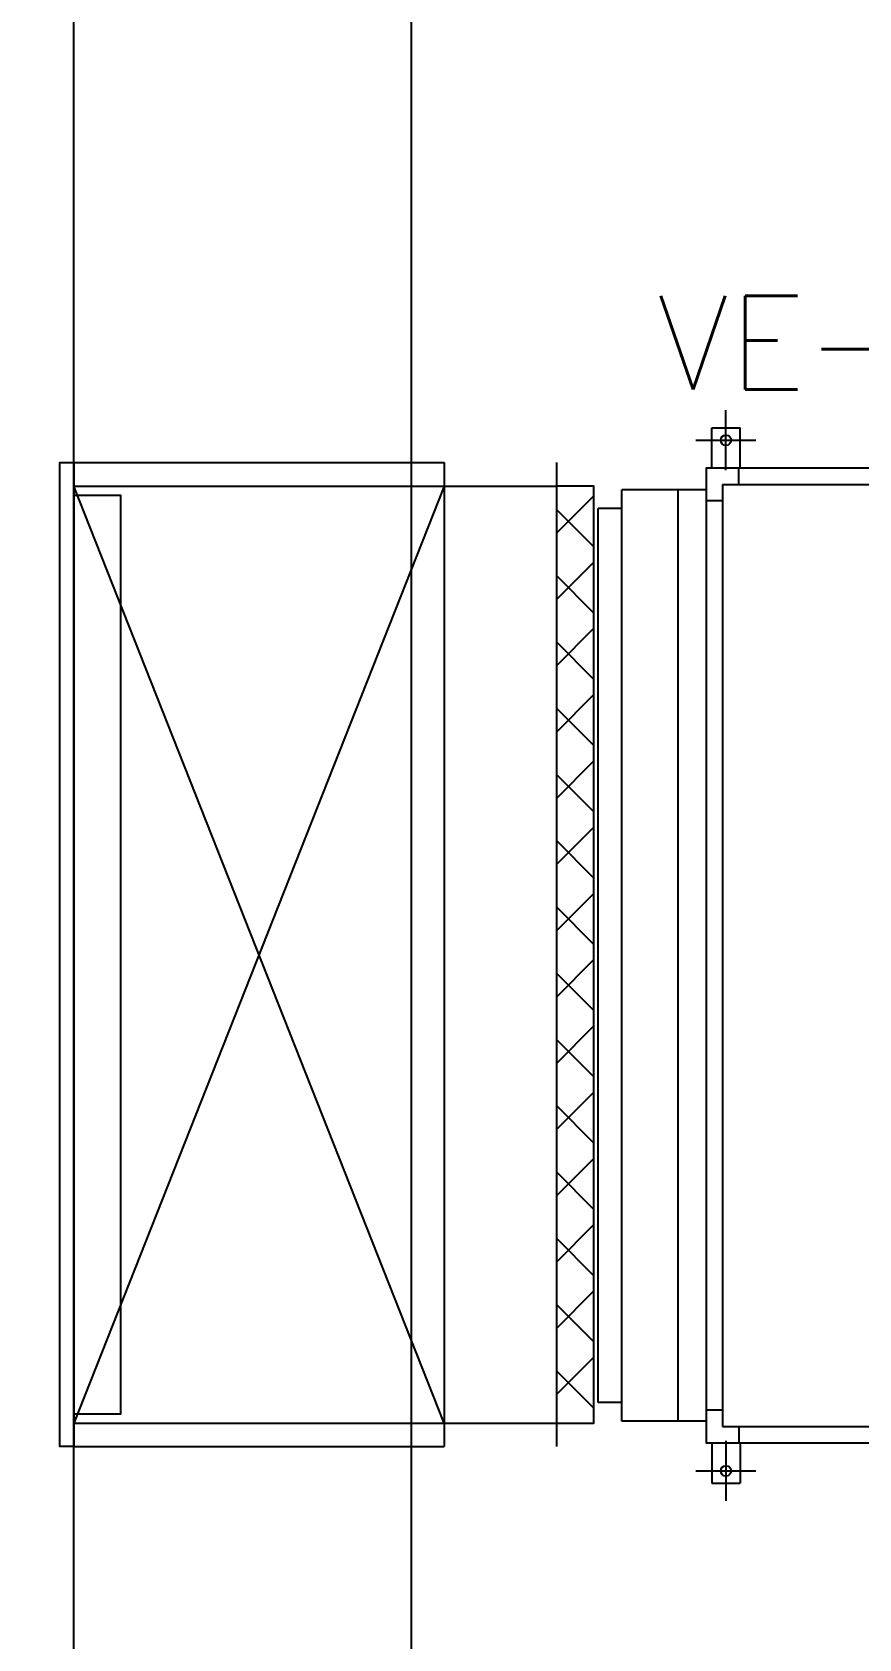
# Model space of a CAD drawing. Header units: metres. Extents: x -367 to 374, y -238 to 224.
# Drawn here: x 343.965 to 344.848, y 192.307 to 194.022 of the extents above; entities that cross this region are included whole.
import ezdxf
from ezdxf.enums import TextEntityAlignment as Align

# ---------------------------------------------------------------- set-up
doc = ezdxf.new("R2010")
doc.units = ezdxf.units.M
for name, color, linetype in [('ELE-ALIMENTADORES', 160, 'Continuous'), ('LA_BAU_BASES GERAIS_R00$0$ARQ-XREF-ATT', 8, 'Continuous'), ('LA_BAU_BASES GERAIS_R00$0$BASE', 253, 'Continuous'), ('LA_BAU_BASES GERAIS_R00$0$dutos', 31, 'Continuous')]:
    doc.layers.add(name, color=color, linetype=linetype)
doc.styles.add('LA_BAU_BASES GERAIS_R00$0$R60-125-RS', font='romans.shx', dxfattribs={"height": 0.19})
doc.styles.add('LA_BAU_BASES GERAIS_R00$0$R80-100-RS', font='romans.shx', dxfattribs={"height": 0.203})
doc.styles.get("Standard").update_dxf_attribs({"font": 'romans.shx'})

# ---------------------------------------------------------------- blocks, each defined once
blk = doc.blocks.new('LA_BAU_BASES GERAIS_R00$0$LA_BAU_ALVENARIA SUPERIOR_R01')
at = {"layer": 'LA_BAU_BASES GERAIS_R00$0$BASE', "linetype": 'Continuous'}
blk.add_lwpolyline([(235.15, 200.25), (245.0223, 200.25), (245.0223, 199.8604), (244.8723, 199.8604), (244.8723, 200.0296), (244.37, 200.0296), (244.37, 199.0796), (244.8723, 199.0796), (244.8723, 199.2593), (245.0223, 199.2593), (245.0223, 198.9296), (244.37, 198.9296), (244.37, 189.185), (248.37, 189.185), (248.37, 189.035), (244.37, 189.035), (244.37, 177.2), (245.4, 177.2), (245.4, 176.8), (245.25, 176.8), (245.25, 176.95), (244.01, 176.95), (244.01, 200), (227.3206, 200)], dxfattribs=at)
blk = doc.blocks.new('LA_BAU_BASES GERAIS_R00$0$A$C2E3D5B4E')
at = {"layer": 'LA_BAU_BASES GERAIS_R00$0$dutos', "color": 251}
for p, q in [((-22.0441, 15.6043), (-22.0441, 15.6683)), ((-22.0591, 15.6063), (-22.0591, 15.6495)), ((-22.0591, 15.6495), (-22.0291, 15.6495)), ((-22.0291, 15.6063), (-22.0291, 15.6495)), ((-22.0761, 15.6363), (-22.0122, 15.6363)), ((-22.74, 15.6124), (-22.345, 15.6124)), ((-22.74, 15.6124), (-22.345, 15.6124)), ((-22.74, 15.6124), (-22.345, 15.6124)), ((-22.74, 15.6124), (-22.345, 15.6124)), ((-22.74, 15.6124), (-22.345, 15.6124)), ((-22.74, 15.6124), (-22.345, 15.6124)), ((-22.74, 15.6124), (-22.345, 15.6124)), ((-22.74, 15.6124), (-22.345, 15.6124)), ((-22.74, 15.6124), (-22.345, 15.6124)), ((-22.74, 15.6124), (-22.345, 15.6124)), ((-22.74, 15.6124), (-22.345, 15.6124)), ((-22.74, 15.6124), (-22.345, 15.6124)), ((-22.74, 15.6124), (-22.345, 15.6124)), ((-22.74, 15.6124), (-22.345, 15.6124)), ((-22.74, 15.6124), (-22.345, 15.6124)), ((-22.74, 15.6124), (-22.345, 15.6124)), ((-22.345, 15.6124), (-22.345, 14.5624)), ((-22.345, 15.6124), (-22.345, 14.5624)), ((-22.345, 15.6124), (-22.345, 14.5624)), ((-22.345, 15.6124), (-22.345, 14.5624)), ((-22.345, 15.6124), (-22.345, 14.5624)), ((-22.345, 15.6124), (-22.345, 14.5624)), ((-22.345, 15.6124), (-22.345, 14.5624)), ((-22.345, 15.6124), (-22.345, 14.5624)), ((-22.345, 15.6124), (-22.345, 14.5624)), ((-22.345, 15.6124), (-22.345, 14.5624)), ((-22.345, 15.6124), (-22.345, 14.5624)), ((-22.345, 15.6124), (-22.345, 14.5624)), ((-22.345, 15.6124), (-22.345, 14.5624)), ((-22.345, 15.6124), (-22.345, 14.5624)), ((-22.345, 15.6124), (-22.345, 14.5624)), ((-22.345, 15.6124), (-22.345, 14.5624)), ((-22.225, 15.6124), (-22.225, 14.5624)), ((-22.225, 15.6124), (-22.225, 14.5624)), ((-22.225, 15.6124), (-22.225, 14.5624)), ((-22.225, 15.6124), (-22.225, 14.5624)), ((-22.225, 15.6124), (-22.225, 14.5624)), ((-22.225, 15.6124), (-22.225, 14.5624)), ((-22.225, 15.6124), (-22.225, 14.5624)), ((-22.225, 15.6124), (-22.225, 14.5624)), ((-22.225, 15.6124), (-22.225, 14.5624)), ((-22.225, 15.6124), (-22.225, 14.5624)), ((-22.225, 15.6124), (-22.225, 14.5624)), ((-22.225, 15.6124), (-22.225, 14.5624)), ((-22.225, 15.6124), (-22.225, 14.5624)), ((-22.225, 15.6124), (-22.225, 14.5624)), ((-22.225, 15.6124), (-22.225, 14.5624)), ((-22.225, 15.6124), (-22.225, 14.5624)), ((-22.0303, 15.5889), (-22.0303, 15.6063)), ((-22.345, 15.5874), (-22.225, 15.5874)), ((-22.345, 15.5874), (-22.225, 15.5874)), ((-22.345, 15.5874), (-22.225, 15.5874)), ((-22.345, 15.5874), (-22.225, 15.5874)), ((-22.345, 15.5874), (-22.225, 15.5874)), ((-22.345, 15.5874), (-22.225, 15.5874)), ((-22.345, 15.5874), (-22.225, 15.5874)), ((-22.345, 15.5874), (-22.225, 15.5874)), ((-22.345, 15.5874), (-22.225, 15.5874)), ((-22.345, 15.5874), (-22.225, 15.5874)), ((-22.345, 15.5874), (-22.225, 15.5874)), ((-22.345, 15.5874), (-22.225, 15.5874)), ((-22.345, 15.5874), (-22.225, 15.5874)), ((-22.345, 15.5874), (-22.225, 15.5874)), ((-22.345, 15.5874), (-22.225, 15.5874)), ((-22.345, 15.5874), (-22.225, 15.5874)), ((-22.0477, 15.5889), (-21.0426, 15.5889)), ((-22.0477, 15.5889), (-22.0477, 14.5838)), ((-22.225, 15.537), (-22.185, 15.577)), ((-22.225, 15.537), (-22.185, 15.577)), ((-22.225, 15.537), (-22.185, 15.577)), ((-22.225, 15.537), (-22.185, 15.577)), ((-22.225, 15.537), (-22.185, 15.577)), ((-22.225, 15.537), (-22.185, 15.577)), ((-22.225, 15.537), (-22.185, 15.577)), ((-22.225, 15.537), (-22.185, 15.577)), ((-22.225, 15.537), (-22.185, 15.577)), ((-22.225, 15.537), (-22.185, 15.577)), ((-22.225, 15.537), (-22.185, 15.577)), ((-22.225, 15.537), (-22.185, 15.577)), ((-22.225, 15.537), (-22.185, 15.577)), ((-22.225, 15.537), (-22.185, 15.577)), ((-22.225, 15.537), (-22.185, 15.577)), ((-22.225, 15.537), (-22.185, 15.577)), ((-22.0651, 15.5833), (-22.1551, 15.5833)), ((-22.1551, 14.5893), (-22.1551, 15.5833)), ((-22.0951, 14.5893), (-22.0951, 15.5833)), ((-22.0477, 15.5715), (-22.0651, 15.5715)), ((-22.185, 15.5225), (-22.225, 15.5625)), ((-22.185, 15.5225), (-22.225, 15.5625)), ((-22.185, 15.5225), (-22.225, 15.5625)), ((-22.185, 15.5225), (-22.225, 15.5625)), ((-22.185, 15.5225), (-22.225, 15.5625)), ((-22.185, 15.5225), (-22.225, 15.5625)), ((-22.185, 15.5225), (-22.225, 15.5625)), ((-22.185, 15.5225), (-22.225, 15.5625)), ((-22.185, 15.5225), (-22.225, 15.5625)), ((-22.185, 15.5225), (-22.225, 15.5625)), ((-22.185, 15.5225), (-22.225, 15.5625)), ((-22.185, 15.5225), (-22.225, 15.5625)), ((-22.185, 15.5225), (-22.225, 15.5625)), ((-22.185, 15.5225), (-22.225, 15.5625)), ((-22.185, 15.5225), (-22.225, 15.5625)), ((-22.185, 15.5225), (-22.225, 15.5625)), ((-22.1551, 15.5633), (-22.1805, 15.5633)), ((-22.1805, 14.6093), (-22.1805, 15.5633)), ((-22.225, 15.4663), (-22.185, 15.5063)), ((-22.225, 15.4663), (-22.185, 15.5063)), ((-22.225, 15.4663), (-22.185, 15.5063)), ((-22.225, 15.4663), (-22.185, 15.5063)), ((-22.225, 15.4663), (-22.185, 15.5063)), ((-22.225, 15.4663), (-22.185, 15.5063)), ((-22.225, 15.4663), (-22.185, 15.5063)), ((-22.225, 15.4663), (-22.185, 15.5063)), ((-22.225, 15.4663), (-22.185, 15.5063)), ((-22.225, 15.4663), (-22.185, 15.5063)), ((-22.225, 15.4663), (-22.185, 15.5063)), ((-22.225, 15.4663), (-22.185, 15.5063)), ((-22.225, 15.4663), (-22.185, 15.5063)), ((-22.225, 15.4663), (-22.185, 15.5063)), ((-22.225, 15.4663), (-22.185, 15.5063)), ((-22.225, 15.4663), (-22.185, 15.5063)), ((-22.185, 15.4518), (-22.225, 15.4918)), ((-22.185, 15.4518), (-22.225, 15.4918)), ((-22.185, 15.4518), (-22.225, 15.4918)), ((-22.185, 15.4518), (-22.225, 15.4918)), ((-22.185, 15.4518), (-22.225, 15.4918)), ((-22.185, 15.4518), (-22.225, 15.4918)), ((-22.185, 15.4518), (-22.225, 15.4918)), ((-22.185, 15.4518), (-22.225, 15.4918)), ((-22.185, 15.4518), (-22.225, 15.4918)), ((-22.185, 15.4518), (-22.225, 15.4918)), ((-22.185, 15.4518), (-22.225, 15.4918)), ((-22.185, 15.4518), (-22.225, 15.4918)), ((-22.185, 15.4518), (-22.225, 15.4918)), ((-22.185, 15.4518), (-22.225, 15.4918)), ((-22.185, 15.4518), (-22.225, 15.4918)), ((-22.185, 15.4518), (-22.225, 15.4918)), ((-22.225, 15.3956), (-22.185, 15.4356)), ((-22.225, 15.3956), (-22.185, 15.4356)), ((-22.225, 15.3956), (-22.185, 15.4356)), ((-22.225, 15.3956), (-22.185, 15.4356)), ((-22.225, 15.3956), (-22.185, 15.4356)), ((-22.225, 15.3956), (-22.185, 15.4356)), ((-22.225, 15.3956), (-22.185, 15.4356)), ((-22.225, 15.3956), (-22.185, 15.4356)), ((-22.225, 15.3956), (-22.185, 15.4356)), ((-22.225, 15.3956), (-22.185, 15.4356)), ((-22.225, 15.3956), (-22.185, 15.4356)), ((-22.225, 15.3956), (-22.185, 15.4356)), ((-22.225, 15.3956), (-22.185, 15.4356)), ((-22.225, 15.3956), (-22.185, 15.4356)), ((-22.225, 15.3956), (-22.185, 15.4356)), ((-22.225, 15.3956), (-22.185, 15.4356)), ((-22.185, 15.3811), (-22.225, 15.4211)), ((-22.185, 15.3811), (-22.225, 15.4211)), ((-22.185, 15.3811), (-22.225, 15.4211)), ((-22.185, 15.3811), (-22.225, 15.4211)), ((-22.185, 15.3811), (-22.225, 15.4211)), ((-22.185, 15.3811), (-22.225, 15.4211)), ((-22.185, 15.3811), (-22.225, 15.4211)), ((-22.185, 15.3811), (-22.225, 15.4211)), ((-22.185, 15.3811), (-22.225, 15.4211)), ((-22.185, 15.3811), (-22.225, 15.4211)), ((-22.185, 15.3811), (-22.225, 15.4211)), ((-22.185, 15.3811), (-22.225, 15.4211)), ((-22.185, 15.3811), (-22.225, 15.4211)), ((-22.185, 15.3811), (-22.225, 15.4211)), ((-22.185, 15.3811), (-22.225, 15.4211)), ((-22.185, 15.3811), (-22.225, 15.4211)), ((-22.225, 15.3249), (-22.185, 15.3649)), ((-22.225, 15.3249), (-22.185, 15.3649)), ((-22.225, 15.3249), (-22.185, 15.3649)), ((-22.225, 15.3249), (-22.185, 15.3649)), ((-22.225, 15.3249), (-22.185, 15.3649)), ((-22.225, 15.3249), (-22.185, 15.3649)), ((-22.225, 15.3249), (-22.185, 15.3649)), ((-22.225, 15.3249), (-22.185, 15.3649)), ((-22.225, 15.3249), (-22.185, 15.3649)), ((-22.225, 15.3249), (-22.185, 15.3649)), ((-22.225, 15.3249), (-22.185, 15.3649)), ((-22.225, 15.3249), (-22.185, 15.3649)), ((-22.225, 15.3249), (-22.185, 15.3649)), ((-22.225, 15.3249), (-22.185, 15.3649)), ((-22.225, 15.3249), (-22.185, 15.3649)), ((-22.225, 15.3249), (-22.185, 15.3649)), ((-22.185, 15.3104), (-22.225, 15.3504)), ((-22.185, 15.3104), (-22.225, 15.3504)), ((-22.185, 15.3104), (-22.225, 15.3504)), ((-22.185, 15.3104), (-22.225, 15.3504)), ((-22.185, 15.3104), (-22.225, 15.3504)), ((-22.185, 15.3104), (-22.225, 15.3504)), ((-22.185, 15.3104), (-22.225, 15.3504)), ((-22.185, 15.3104), (-22.225, 15.3504)), ((-22.185, 15.3104), (-22.225, 15.3504)), ((-22.185, 15.3104), (-22.225, 15.3504)), ((-22.185, 15.3104), (-22.225, 15.3504)), ((-22.185, 15.3104), (-22.225, 15.3504)), ((-22.185, 15.3104), (-22.225, 15.3504)), ((-22.185, 15.3104), (-22.225, 15.3504)), ((-22.185, 15.3104), (-22.225, 15.3504)), ((-22.185, 15.3104), (-22.225, 15.3504)), ((-22.225, 15.2541), (-22.185, 15.2941)), ((-22.225, 15.2541), (-22.185, 15.2941)), ((-22.225, 15.2541), (-22.185, 15.2941)), ((-22.225, 15.2541), (-22.185, 15.2941)), ((-22.225, 15.2541), (-22.185, 15.2941)), ((-22.225, 15.2541), (-22.185, 15.2941)), ((-22.225, 15.2541), (-22.185, 15.2941)), ((-22.225, 15.2541), (-22.185, 15.2941)), ((-22.225, 15.2541), (-22.185, 15.2941)), ((-22.225, 15.2541), (-22.185, 15.2941)), ((-22.225, 15.2541), (-22.185, 15.2941)), ((-22.225, 15.2541), (-22.185, 15.2941)), ((-22.225, 15.2541), (-22.185, 15.2941)), ((-22.225, 15.2541), (-22.185, 15.2941)), ((-22.225, 15.2541), (-22.185, 15.2941)), ((-22.225, 15.2541), (-22.185, 15.2941)), ((-22.185, 15.2397), (-22.225, 15.2797)), ((-22.185, 15.2397), (-22.225, 15.2797)), ((-22.185, 15.2397), (-22.225, 15.2797)), ((-22.185, 15.2397), (-22.225, 15.2797)), ((-22.185, 15.2397), (-22.225, 15.2797)), ((-22.185, 15.2397), (-22.225, 15.2797)), ((-22.185, 15.2397), (-22.225, 15.2797)), ((-22.185, 15.2397), (-22.225, 15.2797)), ((-22.185, 15.2397), (-22.225, 15.2797)), ((-22.185, 15.2397), (-22.225, 15.2797)), ((-22.185, 15.2397), (-22.225, 15.2797)), ((-22.185, 15.2397), (-22.225, 15.2797)), ((-22.185, 15.2397), (-22.225, 15.2797)), ((-22.185, 15.2397), (-22.225, 15.2797)), ((-22.185, 15.2397), (-22.225, 15.2797)), ((-22.185, 15.2397), (-22.225, 15.2797)), ((-22.225, 15.1834), (-22.185, 15.2234)), ((-22.225, 15.1834), (-22.185, 15.2234)), ((-22.225, 15.1834), (-22.185, 15.2234)), ((-22.225, 15.1834), (-22.185, 15.2234)), ((-22.225, 15.1834), (-22.185, 15.2234)), ((-22.225, 15.1834), (-22.185, 15.2234)), ((-22.225, 15.1834), (-22.185, 15.2234)), ((-22.225, 15.1834), (-22.185, 15.2234)), ((-22.225, 15.1834), (-22.185, 15.2234)), ((-22.225, 15.1834), (-22.185, 15.2234)), ((-22.225, 15.1834), (-22.185, 15.2234)), ((-22.225, 15.1834), (-22.185, 15.2234)), ((-22.225, 15.1834), (-22.185, 15.2234)), ((-22.225, 15.1834), (-22.185, 15.2234)), ((-22.225, 15.1834), (-22.185, 15.2234)), ((-22.225, 15.1834), (-22.185, 15.2234)), ((-22.185, 15.169), (-22.225, 15.209)), ((-22.185, 15.169), (-22.225, 15.209)), ((-22.185, 15.169), (-22.225, 15.209)), ((-22.185, 15.169), (-22.225, 15.209)), ((-22.185, 15.169), (-22.225, 15.209)), ((-22.185, 15.169), (-22.225, 15.209)), ((-22.185, 15.169), (-22.225, 15.209)), ((-22.185, 15.169), (-22.225, 15.209)), ((-22.185, 15.169), (-22.225, 15.209)), ((-22.185, 15.169), (-22.225, 15.209)), ((-22.185, 15.169), (-22.225, 15.209)), ((-22.185, 15.169), (-22.225, 15.209)), ((-22.185, 15.169), (-22.225, 15.209)), ((-22.185, 15.169), (-22.225, 15.209)), ((-22.185, 15.169), (-22.225, 15.209)), ((-22.185, 15.169), (-22.225, 15.209)), ((-22.225, 15.1127), (-22.185, 15.1527)), ((-22.225, 15.1127), (-22.185, 15.1527)), ((-22.225, 15.1127), (-22.185, 15.1527)), ((-22.225, 15.1127), (-22.185, 15.1527)), ((-22.225, 15.1127), (-22.185, 15.1527)), ((-22.225, 15.1127), (-22.185, 15.1527)), ((-22.225, 15.1127), (-22.185, 15.1527)), ((-22.225, 15.1127), (-22.185, 15.1527)), ((-22.225, 15.1127), (-22.185, 15.1527)), ((-22.225, 15.1127), (-22.185, 15.1527)), ((-22.225, 15.1127), (-22.185, 15.1527)), ((-22.225, 15.1127), (-22.185, 15.1527)), ((-22.225, 15.1127), (-22.185, 15.1527)), ((-22.225, 15.1127), (-22.185, 15.1527)), ((-22.225, 15.1127), (-22.185, 15.1527)), ((-22.225, 15.1127), (-22.185, 15.1527)), ((-22.185, 15.0983), (-22.225, 15.1383)), ((-22.185, 15.0983), (-22.225, 15.1383)), ((-22.185, 15.0983), (-22.225, 15.1383)), ((-22.185, 15.0983), (-22.225, 15.1383)), ((-22.185, 15.0983), (-22.225, 15.1383)), ((-22.185, 15.0983), (-22.225, 15.1383)), ((-22.185, 15.0983), (-22.225, 15.1383)), ((-22.185, 15.0983), (-22.225, 15.1383)), ((-22.185, 15.0983), (-22.225, 15.1383)), ((-22.185, 15.0983), (-22.225, 15.1383)), ((-22.185, 15.0983), (-22.225, 15.1383)), ((-22.185, 15.0983), (-22.225, 15.1383)), ((-22.185, 15.0983), (-22.225, 15.1383)), ((-22.185, 15.0983), (-22.225, 15.1383)), ((-22.185, 15.0983), (-22.225, 15.1383)), ((-22.185, 15.0983), (-22.225, 15.1383)), ((-22.225, 15.042), (-22.185, 15.082)), ((-22.225, 15.042), (-22.185, 15.082)), ((-22.225, 15.042), (-22.185, 15.082)), ((-22.225, 15.042), (-22.185, 15.082)), ((-22.225, 15.042), (-22.185, 15.082)), ((-22.225, 15.042), (-22.185, 15.082)), ((-22.225, 15.042), (-22.185, 15.082)), ((-22.225, 15.042), (-22.185, 15.082)), ((-22.225, 15.042), (-22.185, 15.082)), ((-22.225, 15.042), (-22.185, 15.082)), ((-22.225, 15.042), (-22.185, 15.082)), ((-22.225, 15.042), (-22.185, 15.082)), ((-22.225, 15.042), (-22.185, 15.082)), ((-22.225, 15.042), (-22.185, 15.082)), ((-22.225, 15.042), (-22.185, 15.082)), ((-22.225, 15.042), (-22.185, 15.082)), ((-22.185, 15.0276), (-22.225, 15.0676)), ((-22.185, 15.0276), (-22.225, 15.0676)), ((-22.185, 15.0276), (-22.225, 15.0676)), ((-22.185, 15.0276), (-22.225, 15.0676)), ((-22.185, 15.0276), (-22.225, 15.0676)), ((-22.185, 15.0276), (-22.225, 15.0676)), ((-22.185, 15.0276), (-22.225, 15.0676)), ((-22.185, 15.0276), (-22.225, 15.0676)), ((-22.185, 15.0276), (-22.225, 15.0676)), ((-22.185, 15.0276), (-22.225, 15.0676)), ((-22.185, 15.0276), (-22.225, 15.0676)), ((-22.185, 15.0276), (-22.225, 15.0676)), ((-22.185, 15.0276), (-22.225, 15.0676)), ((-22.185, 15.0276), (-22.225, 15.0676)), ((-22.185, 15.0276), (-22.225, 15.0676)), ((-22.185, 15.0276), (-22.225, 15.0676)), ((-22.225, 14.9713), (-22.185, 15.0113)), ((-22.225, 14.9713), (-22.185, 15.0113)), ((-22.225, 14.9713), (-22.185, 15.0113)), ((-22.225, 14.9713), (-22.185, 15.0113)), ((-22.225, 14.9713), (-22.185, 15.0113)), ((-22.225, 14.9713), (-22.185, 15.0113)), ((-22.225, 14.9713), (-22.185, 15.0113)), ((-22.225, 14.9713), (-22.185, 15.0113)), ((-22.225, 14.9713), (-22.185, 15.0113)), ((-22.225, 14.9713), (-22.185, 15.0113)), ((-22.225, 14.9713), (-22.185, 15.0113)), ((-22.225, 14.9713), (-22.185, 15.0113)), ((-22.225, 14.9713), (-22.185, 15.0113)), ((-22.225, 14.9713), (-22.185, 15.0113)), ((-22.225, 14.9713), (-22.185, 15.0113)), ((-22.225, 14.9713), (-22.185, 15.0113)), ((-22.185, 14.9569), (-22.225, 14.9969)), ((-22.185, 14.9569), (-22.225, 14.9969)), ((-22.185, 14.9569), (-22.225, 14.9969)), ((-22.185, 14.9569), (-22.225, 14.9969)), ((-22.185, 14.9569), (-22.225, 14.9969)), ((-22.185, 14.9569), (-22.225, 14.9969)), ((-22.185, 14.9569), (-22.225, 14.9969)), ((-22.185, 14.9569), (-22.225, 14.9969)), ((-22.185, 14.9569), (-22.225, 14.9969)), ((-22.185, 14.9569), (-22.225, 14.9969)), ((-22.185, 14.9569), (-22.225, 14.9969)), ((-22.185, 14.9569), (-22.225, 14.9969)), ((-22.185, 14.9569), (-22.225, 14.9969)), ((-22.185, 14.9569), (-22.225, 14.9969)), ((-22.185, 14.9569), (-22.225, 14.9969)), ((-22.185, 14.9569), (-22.225, 14.9969)), ((-22.225, 14.9006), (-22.185, 14.9406)), ((-22.225, 14.9006), (-22.185, 14.9406)), ((-22.225, 14.9006), (-22.185, 14.9406)), ((-22.225, 14.9006), (-22.185, 14.9406)), ((-22.225, 14.9006), (-22.185, 14.9406)), ((-22.225, 14.9006), (-22.185, 14.9406)), ((-22.225, 14.9006), (-22.185, 14.9406)), ((-22.225, 14.9006), (-22.185, 14.9406)), ((-22.225, 14.9006), (-22.185, 14.9406)), ((-22.225, 14.9006), (-22.185, 14.9406)), ((-22.225, 14.9006), (-22.185, 14.9406)), ((-22.225, 14.9006), (-22.185, 14.9406)), ((-22.225, 14.9006), (-22.185, 14.9406)), ((-22.225, 14.9006), (-22.185, 14.9406)), ((-22.225, 14.9006), (-22.185, 14.9406)), ((-22.225, 14.9006), (-22.185, 14.9406)), ((-22.185, 14.8862), (-22.225, 14.9262)), ((-22.185, 14.8862), (-22.225, 14.9262)), ((-22.185, 14.8862), (-22.225, 14.9262)), ((-22.185, 14.8862), (-22.225, 14.9262)), ((-22.185, 14.8862), (-22.225, 14.9262)), ((-22.185, 14.8862), (-22.225, 14.9262)), ((-22.185, 14.8862), (-22.225, 14.9262)), ((-22.185, 14.8862), (-22.225, 14.9262)), ((-22.185, 14.8862), (-22.225, 14.9262)), ((-22.185, 14.8862), (-22.225, 14.9262)), ((-22.185, 14.8862), (-22.225, 14.9262)), ((-22.185, 14.8862), (-22.225, 14.9262)), ((-22.185, 14.8862), (-22.225, 14.9262)), ((-22.185, 14.8862), (-22.225, 14.9262)), ((-22.185, 14.8862), (-22.225, 14.9262)), ((-22.185, 14.8862), (-22.225, 14.9262)), ((-22.225, 14.8299), (-22.185, 14.8699)), ((-22.225, 14.8299), (-22.185, 14.8699)), ((-22.225, 14.8299), (-22.185, 14.8699)), ((-22.225, 14.8299), (-22.185, 14.8699)), ((-22.225, 14.8299), (-22.185, 14.8699)), ((-22.225, 14.8299), (-22.185, 14.8699)), ((-22.225, 14.8299), (-22.185, 14.8699)), ((-22.225, 14.8299), (-22.185, 14.8699)), ((-22.225, 14.8299), (-22.185, 14.8699)), ((-22.225, 14.8299), (-22.185, 14.8699)), ((-22.225, 14.8299), (-22.185, 14.8699)), ((-22.225, 14.8299), (-22.185, 14.8699)), ((-22.225, 14.8299), (-22.185, 14.8699)), ((-22.225, 14.8299), (-22.185, 14.8699)), ((-22.225, 14.8299), (-22.185, 14.8699)), ((-22.225, 14.8299), (-22.185, 14.8699)), ((-22.185, 14.8154), (-22.225, 14.8554)), ((-22.185, 14.8154), (-22.225, 14.8554)), ((-22.185, 14.8154), (-22.225, 14.8554)), ((-22.185, 14.8154), (-22.225, 14.8554)), ((-22.185, 14.8154), (-22.225, 14.8554)), ((-22.185, 14.8154), (-22.225, 14.8554)), ((-22.185, 14.8154), (-22.225, 14.8554)), ((-22.185, 14.8154), (-22.225, 14.8554)), ((-22.185, 14.8154), (-22.225, 14.8554)), ((-22.185, 14.8154), (-22.225, 14.8554)), ((-22.185, 14.8154), (-22.225, 14.8554)), ((-22.185, 14.8154), (-22.225, 14.8554)), ((-22.185, 14.8154), (-22.225, 14.8554)), ((-22.185, 14.8154), (-22.225, 14.8554)), ((-22.185, 14.8154), (-22.225, 14.8554)), ((-22.185, 14.8154), (-22.225, 14.8554)), ((-22.225, 14.7592), (-22.185, 14.7992)), ((-22.225, 14.7592), (-22.185, 14.7992)), ((-22.225, 14.7592), (-22.185, 14.7992)), ((-22.225, 14.7592), (-22.185, 14.7992)), ((-22.225, 14.7592), (-22.185, 14.7992)), ((-22.225, 14.7592), (-22.185, 14.7992)), ((-22.225, 14.7592), (-22.185, 14.7992)), ((-22.225, 14.7592), (-22.185, 14.7992)), ((-22.225, 14.7592), (-22.185, 14.7992)), ((-22.225, 14.7592), (-22.185, 14.7992)), ((-22.225, 14.7592), (-22.185, 14.7992)), ((-22.225, 14.7592), (-22.185, 14.7992)), ((-22.225, 14.7592), (-22.185, 14.7992)), ((-22.225, 14.7592), (-22.185, 14.7992)), ((-22.225, 14.7592), (-22.185, 14.7992)), ((-22.225, 14.7592), (-22.185, 14.7992)), ((-22.185, 14.7447), (-22.225, 14.7847)), ((-22.185, 14.7447), (-22.225, 14.7847)), ((-22.185, 14.7447), (-22.225, 14.7847)), ((-22.185, 14.7447), (-22.225, 14.7847)), ((-22.185, 14.7447), (-22.225, 14.7847)), ((-22.185, 14.7447), (-22.225, 14.7847)), ((-22.185, 14.7447), (-22.225, 14.7847)), ((-22.185, 14.7447), (-22.225, 14.7847)), ((-22.185, 14.7447), (-22.225, 14.7847)), ((-22.185, 14.7447), (-22.225, 14.7847)), ((-22.185, 14.7447), (-22.225, 14.7847)), ((-22.185, 14.7447), (-22.225, 14.7847)), ((-22.185, 14.7447), (-22.225, 14.7847)), ((-22.185, 14.7447), (-22.225, 14.7847)), ((-22.185, 14.7447), (-22.225, 14.7847)), ((-22.185, 14.7447), (-22.225, 14.7847)), ((-22.225, 14.6885), (-22.185, 14.7285)), ((-22.225, 14.6885), (-22.185, 14.7285)), ((-22.225, 14.6885), (-22.185, 14.7285)), ((-22.225, 14.6885), (-22.185, 14.7285)), ((-22.225, 14.6885), (-22.185, 14.7285)), ((-22.225, 14.6885), (-22.185, 14.7285)), ((-22.225, 14.6885), (-22.185, 14.7285)), ((-22.225, 14.6885), (-22.185, 14.7285)), ((-22.225, 14.6885), (-22.185, 14.7285)), ((-22.225, 14.6885), (-22.185, 14.7285)), ((-22.225, 14.6885), (-22.185, 14.7285)), ((-22.225, 14.6885), (-22.185, 14.7285)), ((-22.225, 14.6885), (-22.185, 14.7285)), ((-22.225, 14.6885), (-22.185, 14.7285)), ((-22.225, 14.6885), (-22.185, 14.7285)), ((-22.225, 14.6885), (-22.185, 14.7285)), ((-22.185, 14.674), (-22.225, 14.714)), ((-22.185, 14.674), (-22.225, 14.714)), ((-22.185, 14.674), (-22.225, 14.714)), ((-22.185, 14.674), (-22.225, 14.714)), ((-22.185, 14.674), (-22.225, 14.714)), ((-22.185, 14.674), (-22.225, 14.714)), ((-22.185, 14.674), (-22.225, 14.714)), ((-22.185, 14.674), (-22.225, 14.714)), ((-22.185, 14.674), (-22.225, 14.714)), ((-22.185, 14.674), (-22.225, 14.714)), ((-22.185, 14.674), (-22.225, 14.714)), ((-22.185, 14.674), (-22.225, 14.714)), ((-22.185, 14.674), (-22.225, 14.714)), ((-22.185, 14.674), (-22.225, 14.714)), ((-22.185, 14.674), (-22.225, 14.714)), ((-22.185, 14.674), (-22.225, 14.714)), ((-22.225, 14.6178), (-22.185, 14.6578)), ((-22.225, 14.6178), (-22.185, 14.6578)), ((-22.225, 14.6178), (-22.185, 14.6578)), ((-22.225, 14.6178), (-22.185, 14.6578)), ((-22.225, 14.6178), (-22.185, 14.6578)), ((-22.225, 14.6178), (-22.185, 14.6578)), ((-22.225, 14.6178), (-22.185, 14.6578)), ((-22.225, 14.6178), (-22.185, 14.6578)), ((-22.225, 14.6178), (-22.185, 14.6578)), ((-22.225, 14.6178), (-22.185, 14.6578)), ((-22.225, 14.6178), (-22.185, 14.6578)), ((-22.225, 14.6178), (-22.185, 14.6578)), ((-22.225, 14.6178), (-22.185, 14.6578)), ((-22.225, 14.6178), (-22.185, 14.6578)), ((-22.225, 14.6178), (-22.185, 14.6578)), ((-22.225, 14.6178), (-22.185, 14.6578)), ((-22.185, 14.6033), (-22.225, 14.6433)), ((-22.185, 14.6033), (-22.225, 14.6433)), ((-22.185, 14.6033), (-22.225, 14.6433)), ((-22.185, 14.6033), (-22.225, 14.6433)), ((-22.185, 14.6033), (-22.225, 14.6433)), ((-22.185, 14.6033), (-22.225, 14.6433)), ((-22.185, 14.6033), (-22.225, 14.6433)), ((-22.185, 14.6033), (-22.225, 14.6433)), ((-22.185, 14.6033), (-22.225, 14.6433)), ((-22.185, 14.6033), (-22.225, 14.6433)), ((-22.185, 14.6033), (-22.225, 14.6433)), ((-22.185, 14.6033), (-22.225, 14.6433)), ((-22.185, 14.6033), (-22.225, 14.6433)), ((-22.185, 14.6033), (-22.225, 14.6433)), ((-22.185, 14.6033), (-22.225, 14.6433)), ((-22.185, 14.6033), (-22.225, 14.6433)), ((-22.1551, 14.6093), (-22.1805, 14.6093)), ((-22.0477, 14.6012), (-22.0651, 14.6012)), ((-22.345, 14.5874), (-22.225, 14.5874)), ((-22.345, 14.5874), (-22.225, 14.5874)), ((-22.345, 14.5874), (-22.225, 14.5874)), ((-22.345, 14.5874), (-22.225, 14.5874)), ((-22.345, 14.5874), (-22.225, 14.5874)), ((-22.345, 14.5874), (-22.225, 14.5874)), ((-22.345, 14.5874), (-22.225, 14.5874)), ((-22.345, 14.5874), (-22.225, 14.5874)), ((-22.345, 14.5874), (-22.225, 14.5874)), ((-22.345, 14.5874), (-22.225, 14.5874)), ((-22.345, 14.5874), (-22.225, 14.5874)), ((-22.345, 14.5874), (-22.225, 14.5874)), ((-22.345, 14.5874), (-22.225, 14.5874)), ((-22.345, 14.5874), (-22.225, 14.5874)), ((-22.345, 14.5874), (-22.225, 14.5874)), ((-22.345, 14.5874), (-22.225, 14.5874)), ((-22.0651, 14.5893), (-22.1551, 14.5893)), ((-22.0477, 14.5838), (-21.0426, 14.5838)), ((-22.0303, 14.5838), (-22.0303, 14.5663)), ((-22.0303, 14.5838), (-22.0303, 14.5663)), ((-22.74, 14.5624), (-22.345, 14.5624)), ((-22.74, 14.5624), (-22.345, 14.5624)), ((-22.74, 14.5624), (-22.345, 14.5624)), ((-22.74, 14.5624), (-22.345, 14.5624)), ((-22.74, 14.5624), (-22.345, 14.5624)), ((-22.74, 14.5624), (-22.345, 14.5624)), ((-22.74, 14.5624), (-22.345, 14.5624)), ((-22.74, 14.5624), (-22.345, 14.5624)), ((-22.74, 14.5624), (-22.345, 14.5624)), ((-22.74, 14.5624), (-22.345, 14.5624)), ((-22.74, 14.5624), (-22.345, 14.5624)), ((-22.74, 14.5624), (-22.345, 14.5624)), ((-22.74, 14.5624), (-22.345, 14.5624)), ((-22.74, 14.5624), (-22.345, 14.5624)), ((-22.74, 14.5624), (-22.345, 14.5624)), ((-22.74, 14.5624), (-22.345, 14.5624)), ((-22.0591, 14.5663), (-22.0591, 14.5232)), ((-22.0441, 14.5683), (-22.0441, 14.5043)), ((-22.0291, 14.5663), (-22.0291, 14.5232)), ((-22.0761, 14.5363), (-22.0122, 14.5363)), ((-22.0591, 14.5232), (-22.0291, 14.5232))]:
    blk.add_line(p, q, dxfattribs=at)
for points in [[(-22.74, 15.6124), (-22.74, 14.5624), (-22.755, 14.5624), (-22.755, 15.6124)], [(-22.74, 15.6124), (-22.74, 14.5624), (-22.755, 14.5624), (-22.755, 15.6124)], [(-22.74, 15.6124), (-22.74, 14.5624), (-22.755, 14.5624), (-22.755, 15.6124)], [(-22.74, 15.6124), (-22.74, 14.5624), (-22.755, 14.5624), (-22.755, 15.6124)], [(-22.74, 15.6124), (-22.74, 14.5624), (-22.755, 14.5624), (-22.755, 15.6124)], [(-22.74, 15.6124), (-22.74, 14.5624), (-22.755, 14.5624), (-22.755, 15.6124)], [(-22.74, 15.6124), (-22.74, 14.5624), (-22.755, 14.5624), (-22.755, 15.6124)], [(-22.74, 15.6124), (-22.74, 14.5624), (-22.755, 14.5624), (-22.755, 15.6124)], [(-22.74, 15.6124), (-22.74, 14.5624), (-22.755, 14.5624), (-22.755, 15.6124)], [(-22.74, 15.6124), (-22.74, 14.5624), (-22.755, 14.5624), (-22.755, 15.6124)], [(-22.74, 15.6124), (-22.74, 14.5624), (-22.755, 14.5624), (-22.755, 15.6124)], [(-22.74, 15.6124), (-22.74, 14.5624), (-22.755, 14.5624), (-22.755, 15.6124)], [(-22.74, 15.6124), (-22.74, 14.5624), (-22.755, 14.5624), (-22.755, 15.6124)], [(-22.74, 15.6124), (-22.74, 14.5624), (-22.755, 14.5624), (-22.755, 15.6124)], [(-22.74, 15.6124), (-22.74, 14.5624), (-22.755, 14.5624), (-22.755, 15.6124)], [(-22.74, 15.6124), (-22.74, 14.5624), (-22.755, 14.5624), (-22.755, 15.6124)], [(-21.0251, 15.6063), (-22.0651, 15.6063), (-22.0651, 14.5663), (-21.0251, 14.5663)], [(-22.74, 15.5874), (-22.345, 15.5874), (-22.74, 14.5874), (-22.345, 14.5874)], [(-22.74, 15.5874), (-22.345, 15.5874), (-22.74, 14.5874), (-22.345, 14.5874)], [(-22.74, 15.5874), (-22.345, 15.5874), (-22.74, 14.5874), (-22.345, 14.5874)], [(-22.74, 15.5874), (-22.345, 15.5874), (-22.74, 14.5874), (-22.345, 14.5874)], [(-22.74, 15.5874), (-22.345, 15.5874), (-22.74, 14.5874), (-22.345, 14.5874)], [(-22.74, 15.5874), (-22.345, 15.5874), (-22.74, 14.5874), (-22.345, 14.5874)], [(-22.74, 15.5874), (-22.345, 15.5874), (-22.74, 14.5874), (-22.345, 14.5874)], [(-22.74, 15.5874), (-22.345, 15.5874), (-22.74, 14.5874), (-22.345, 14.5874)], [(-22.74, 15.5874), (-22.345, 15.5874), (-22.74, 14.5874), (-22.345, 14.5874)], [(-22.74, 15.5874), (-22.345, 15.5874), (-22.74, 14.5874), (-22.345, 14.5874)], [(-22.74, 15.5874), (-22.345, 15.5874), (-22.74, 14.5874), (-22.345, 14.5874)], [(-22.74, 15.5874), (-22.345, 15.5874), (-22.74, 14.5874), (-22.345, 14.5874)], [(-22.74, 15.5874), (-22.345, 15.5874), (-22.74, 14.5874), (-22.345, 14.5874)], [(-22.74, 15.5874), (-22.345, 15.5874), (-22.74, 14.5874), (-22.345, 14.5874)], [(-22.74, 15.5874), (-22.345, 15.5874), (-22.74, 14.5874), (-22.345, 14.5874)], [(-22.74, 15.5874), (-22.345, 15.5874), (-22.74, 14.5874), (-22.345, 14.5874)], [(-22.225, 15.5874), (-22.225, 14.5874), (-22.185, 14.5874), (-22.185, 15.5874)], [(-22.225, 15.5874), (-22.225, 14.5874), (-22.185, 14.5874), (-22.185, 15.5874)], [(-22.225, 15.5874), (-22.225, 14.5874), (-22.185, 14.5874), (-22.185, 15.5874)], [(-22.225, 15.5874), (-22.225, 14.5874), (-22.185, 14.5874), (-22.185, 15.5874)], [(-22.225, 15.5874), (-22.225, 14.5874), (-22.185, 14.5874), (-22.185, 15.5874)], [(-22.225, 15.5874), (-22.225, 14.5874), (-22.185, 14.5874), (-22.185, 15.5874)], [(-22.225, 15.5874), (-22.225, 14.5874), (-22.185, 14.5874), (-22.185, 15.5874)], [(-22.225, 15.5874), (-22.225, 14.5874), (-22.185, 14.5874), (-22.185, 15.5874)], [(-22.225, 15.5874), (-22.225, 14.5874), (-22.185, 14.5874), (-22.185, 15.5874)], [(-22.225, 15.5874), (-22.225, 14.5874), (-22.185, 14.5874), (-22.185, 15.5874)], [(-22.225, 15.5874), (-22.225, 14.5874), (-22.185, 14.5874), (-22.185, 15.5874)], [(-22.225, 15.5874), (-22.225, 14.5874), (-22.185, 14.5874), (-22.185, 15.5874)], [(-22.225, 15.5874), (-22.225, 14.5874), (-22.185, 14.5874), (-22.185, 15.5874)], [(-22.225, 15.5874), (-22.225, 14.5874), (-22.185, 14.5874), (-22.185, 15.5874)], [(-22.225, 15.5874), (-22.225, 14.5874), (-22.185, 14.5874), (-22.185, 15.5874)], [(-22.225, 15.5874), (-22.225, 14.5874), (-22.185, 14.5874), (-22.185, 15.5874)]]:
    blk.add_lwpolyline(points, close=True, dxfattribs=at)
blk.add_lwpolyline([(-22.74, 14.5974), (-22.69, 14.5974), (-22.69, 15.5774), (-22.74, 15.5774)], dxfattribs=at)
blk.add_lwpolyline([(-22.74, 14.5974), (-22.69, 14.5974), (-22.69, 15.5774), (-22.74, 15.5774)], dxfattribs=at)
blk.add_lwpolyline([(-22.74, 14.5974), (-22.69, 14.5974), (-22.69, 15.5774), (-22.74, 15.5774)], dxfattribs=at)
blk.add_lwpolyline([(-22.74, 14.5974), (-22.69, 14.5974), (-22.69, 15.5774), (-22.74, 15.5774)], dxfattribs=at)
blk.add_lwpolyline([(-22.74, 14.5974), (-22.69, 14.5974), (-22.69, 15.5774), (-22.74, 15.5774)], dxfattribs=at)
blk.add_lwpolyline([(-22.74, 14.5974), (-22.69, 14.5974), (-22.69, 15.5774), (-22.74, 15.5774)], dxfattribs=at)
blk.add_lwpolyline([(-22.74, 14.5974), (-22.69, 14.5974), (-22.69, 15.5774), (-22.74, 15.5774)], dxfattribs=at)
blk.add_lwpolyline([(-22.74, 14.5974), (-22.69, 14.5974), (-22.69, 15.5774), (-22.74, 15.5774)], dxfattribs=at)
blk.add_lwpolyline([(-22.74, 14.5974), (-22.69, 14.5974), (-22.69, 15.5774), (-22.74, 15.5774)], dxfattribs=at)
blk.add_lwpolyline([(-22.74, 14.5974), (-22.69, 14.5974), (-22.69, 15.5774), (-22.74, 15.5774)], dxfattribs=at)
blk.add_lwpolyline([(-22.74, 14.5974), (-22.69, 14.5974), (-22.69, 15.5774), (-22.74, 15.5774)], dxfattribs=at)
blk.add_lwpolyline([(-22.74, 14.5974), (-22.69, 14.5974), (-22.69, 15.5774), (-22.74, 15.5774)], dxfattribs=at)
blk.add_lwpolyline([(-22.74, 14.5974), (-22.69, 14.5974), (-22.69, 15.5774), (-22.74, 15.5774)], dxfattribs=at)
blk.add_lwpolyline([(-22.74, 14.5974), (-22.69, 14.5974), (-22.69, 15.5774), (-22.74, 15.5774)], dxfattribs=at)
blk.add_lwpolyline([(-22.74, 14.5974), (-22.69, 14.5974), (-22.69, 15.5774), (-22.74, 15.5774)], dxfattribs=at)
blk.add_lwpolyline([(-22.74, 14.5974), (-22.69, 14.5974), (-22.69, 15.5774), (-22.74, 15.5774)], dxfattribs=at)
for centre in [(-22.0441, 15.6363), (-22.0441, 14.5363)]:
    blk.add_circle(centre, 0.00556, dxfattribs=at)
blk = doc.blocks.new('LA_BAU_BASES GERAIS_R00')
at = {"layer": 'LA_BAU_BASES GERAIS_R00$0$ARQ-XREF-ATT'}
blk.add_blockref('LA_BAU_BASES GERAIS_R00$0$A$C2E3D5B4E', (366.75, 177.95), dxfattribs=at)
at = {"layer": 'LA_BAU_BASES GERAIS_R00$0$BASE'}
blk.add_blockref('LA_BAU_BASES GERAIS_R00$0$LA_BAU_ALVENARIA SUPERIOR_R01', (100, 0), dxfattribs=at)
at = {"layer": 'LA_BAU_BASES GERAIS_R00$0$BASE', "style": 'LA_BAU_BASES GERAIS_R00$0$R60-125-RS'}
for p in [(242.7816, 218.9192), (358.6366, 192.9642)]:
    blk.add_attdef('S', text='', height=0.19, rotation=90, dxfattribs=at).set_placement(p, align=Align.MIDDLE_CENTER)
at = {"layer": 'LA_BAU_BASES GERAIS_R00$0$BASE', "style": 'LA_BAU_BASES GERAIS_R00$0$R80-100-RS'}
blk.add_attdef('ACESSO', text='', height=0.203, dxfattribs=at).set_placement((365.9223, 191.9868), align=Align.TOP_CENTER)
at = {"layer": 'LA_BAU_BASES GERAIS_R00$0$BASE', "style": 'LA_BAU_BASES GERAIS_R00$0$R60-125-RS'}
blk.add_attdef('S', text='', height=0.19, dxfattribs=at).set_placement((266.1142, 180.9134), align=Align.MIDDLE_CENTER)

msp = doc.modelspace()

# ---------------------------------------------------------------- block references
at = {"layer": 'ELE-ALIMENTADORES', "color": 2}
msp.add_blockref('LA_BAU_BASES GERAIS_R00', (0, 0), dxfattribs=at)

# ---------------------------------------------------------------- texts
at = {"layer": 'ELE-ALIMENTADORES', "color": 10}
msp.add_text('VE-1', height=0.1, dxfattribs=at).set_placement((344.81, 193.6405), align=Align.CENTER)

doc.saveas('drawing.dxf')
